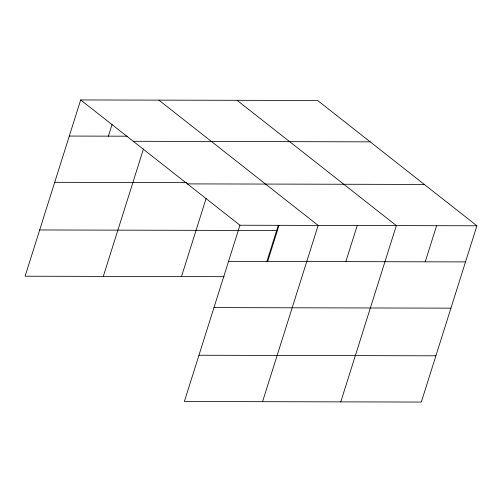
<?xml version="1.0" encoding="UTF-8"?>
<svg xmlns="http://www.w3.org/2000/svg" width="502" height="502" viewBox="0 0 502 502"><rect width="100%" height="100%" fill="white"/><g stroke="black" fill="none" stroke-linecap="round" stroke-linejoin="round"><path stroke-width="0.75" d="M80.678 99.942L239.943 225.229L184.366 401.5L421.322 402.058L476.9 225.787L317.634 100.5L80.678 99.942L25.1 276.213L224.099 276.684M108.388 136.155L112.103 124.358M103.293 276.395L143.484 148.931M181.492 276.583L206.165 198.315M266.763 261.849L278.284 225.31M267.654 261.442L279.043 225.323M262.565 401.682L318.136 225.417L158.87 100.13M345.847 261.624L357.236 225.505M340.758 401.87L396.335 225.599L237.069 100.312M425.232 261.812L436.614 225.693M69.289 136.061L127.157 136.199M133.237 141.288L370.194 141.846M54.705 182.314L186.857 182.621M187.384 183.883L424.341 184.447M239.943 225.229L476.9 225.787M39.683 229.96L276.64 230.518M228.554 261.347L465.511 261.906M213.971 307.6L450.928 308.159M198.949 355.247L435.905 355.805"/></g></svg>
